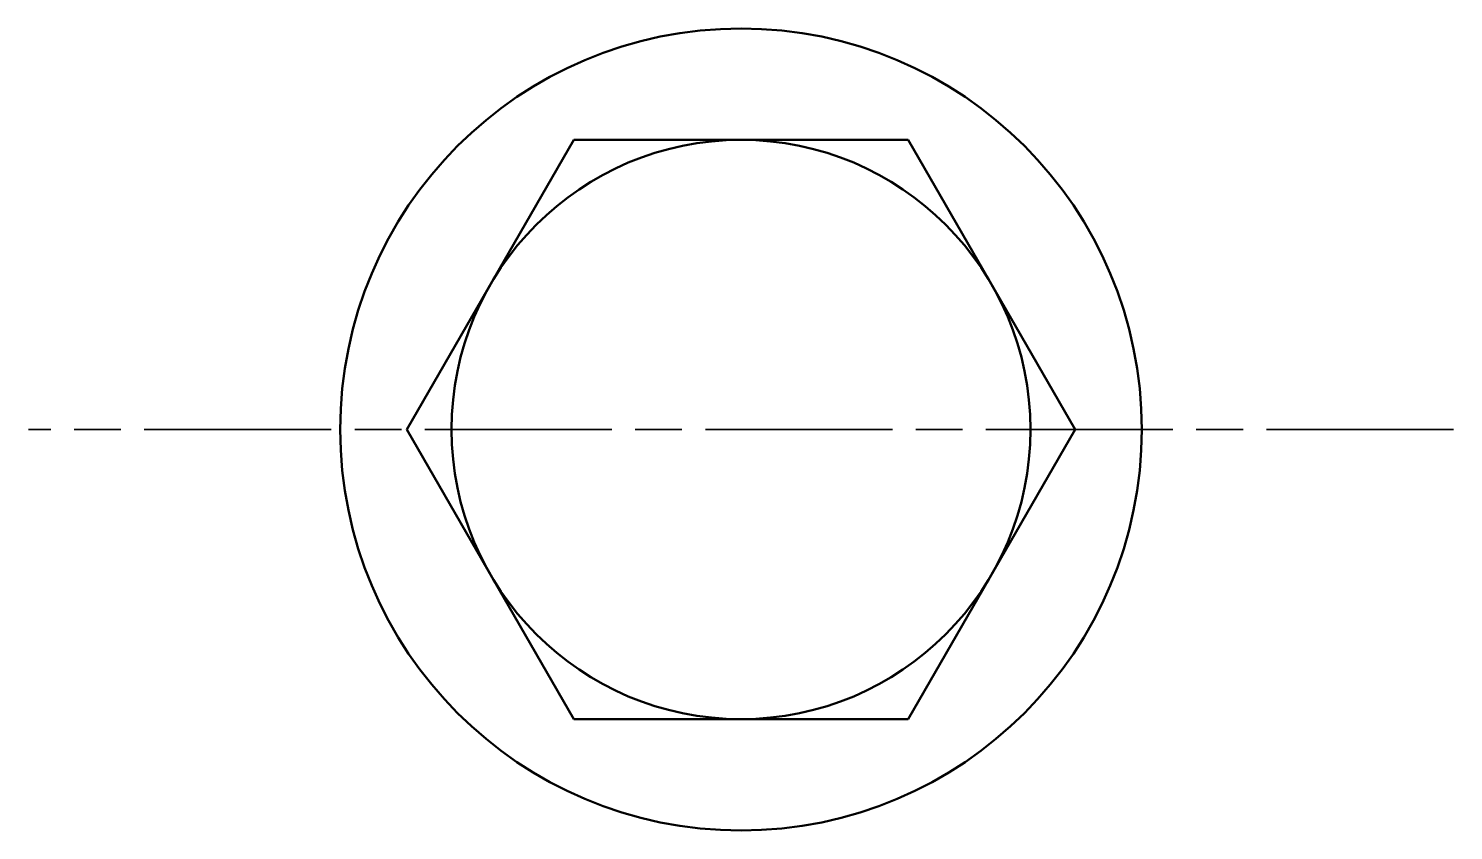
# Model space of a CAD drawing. Header units: millimetres. Extents: x -16 to 16, y -9 to 9.
import ezdxf

# ---------------------------------------------------------------- set-up
doc = ezdxf.new("R2010")
doc.units = ezdxf.units.MM
doc.header["$LTSCALE"] = 0.5
doc.linetypes.add('AM_ISO08W050', pattern=[18, 12, -1.5, 3, -1.5])
doc.layers.add('AM_1', color=14, linetype='Continuous', lineweight=50)
doc.layers.add('AM_7', color=2, linetype='Amzigzag', lineweight=35)
doc.linetypes.add('Amzigzag', pattern='A,0.0001,[135,ltypeshp.shx,S=0.04,R=0,X=0,Y=0],-11', length=11.0001)

msp = doc.modelspace()

# ---------------------------------------------------------------- linework, layer by layer
at = {"layer": 'AM_1', "color": 2, "ltscale": 0.7}
msp.add_lwpolyline([(-7.506, 0), (-3.753, -6.5), (3.753, -6.5), (7.506, 0), (3.753, 6.5), (-3.753, 6.5)], close=True, dxfattribs=at)
for radius in [9, 6.5]:
    msp.add_circle((0, 0), radius, dxfattribs=at)
at = {"layer": 'AM_7', "linetype": 'AM_ISO08W050', "ltscale": 0.7}
msp.add_line((16, 0), (-16, 0), dxfattribs=at)

doc.saveas('drawing.dxf')
